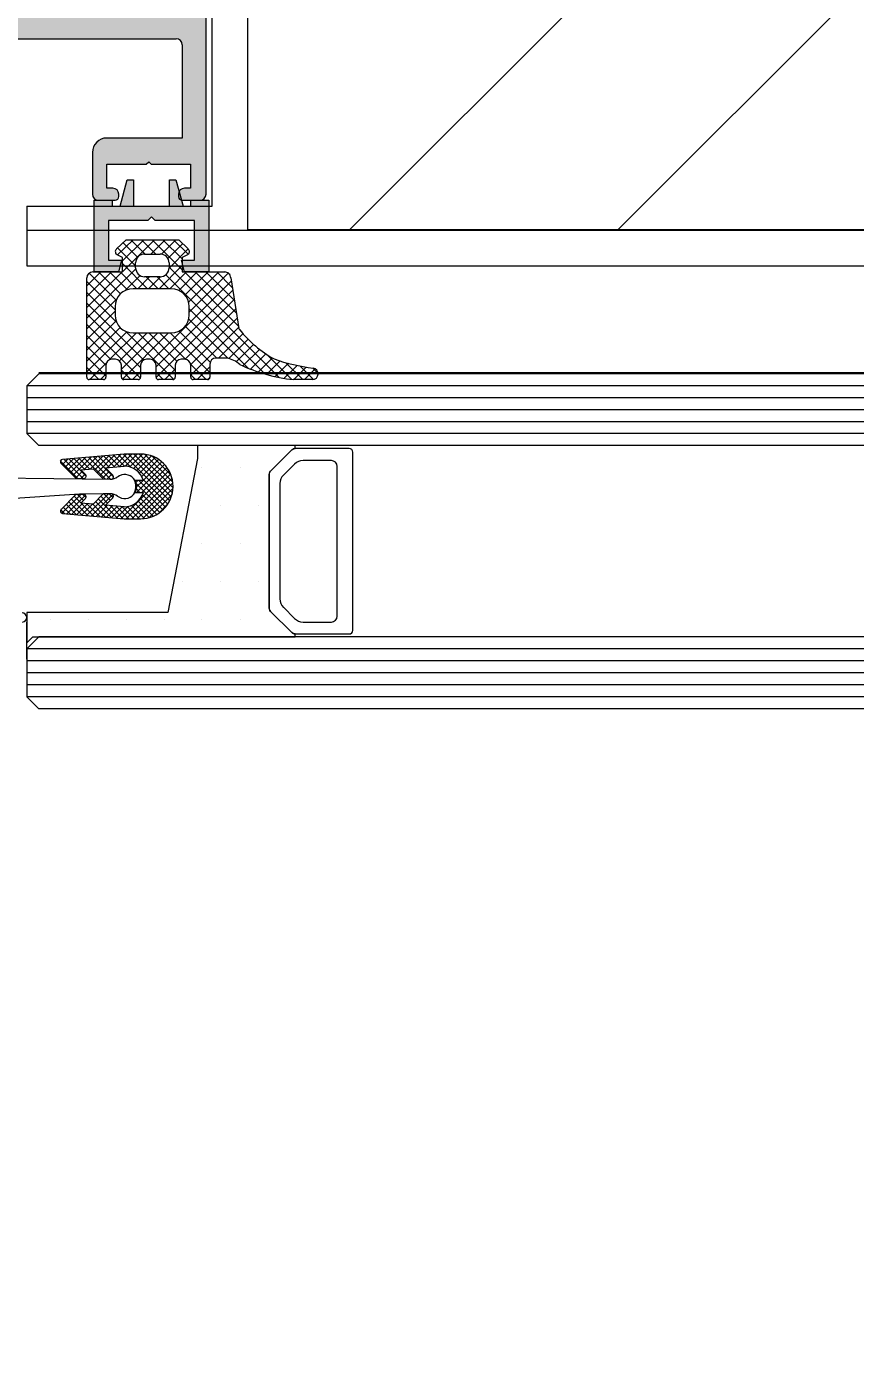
# Model space of a CAD drawing. Extents: x 820 to 5791, y 1495 to 5010.
# Drawn here: x 2733.14 to 2740.07, y 2071.52 to 2082.71 of the extents above; entities that cross this region are included whole.
import ezdxf

# ---------------------------------------------------------------- set-up
doc = ezdxf.new("R2010")
doc.units = 0
doc.header["$LTSCALE"] = 20
doc.layers.get('0').update_dxf_attribs({"linetype": 'CONTINUOUS', "lineweight": 15})
doc.layers.get('DEFPOINTS').update_dxf_attribs({"linetype": 'CONTINUOUS'})
doc.layers.add('_00_TT_PLASTER INTERIOR', color=60, linetype='CONTINUOUS', lineweight=0)
doc.layers.add('ölç', color=63, linetype='CONTINUOUS', lineweight=20)
doc.layers.add('dış ölçü', color=7, linetype='CONTINUOUS', lineweight=20, true_color=0x0d6787)
doc.styles.add('TRS', font='times.ttf', dxfattribs={"width": 0.8})
doc.dimstyles.new('dış ölçü', dxfattribs={"dimtxt": 12, "dimasz": 5, "dimexe": 5, "dimexo": 35, "dimgap": 5, "dimtad": 1, "dimdec": 0, "dimdsep": 46, "dimtxsty": 'TRS', "dimblk": 'DOT', "dimcen": 0, "dimdle": 0.1, "dimclrd": 256, "dimclre": 256, "dimclrt": 73, "dimadec": 0, "dimazin": 0, "dimtfac": 0.3, "dimtdec": 0, "dimtix": 1, "dimtmove": 2, "dimatfit": 3, "dimldrblk": 'DOT', "dimfxl": 1, "dimfxlon": 1, "dimtolj": 1, "dimarcsym": 0})

# ---------------------------------------------------------------- blocks, each defined once
blk = doc.blocks.new('_Dot')
at = {"layer": 'ölç', "color": 0, "lineweight": -2}
blk.add_line((-0.5, 0), (-1, 0), dxfattribs=at)
at = {"layer": 'ölç', "color": 0, "const_width": 0.5}
blk.add_lwpolyline([(-0.25, 0, 1), (0.25, 0, 1)], format="xyb", close=True, dxfattribs=at)
blk = doc.blocks.new('*D175')
at = {"layer": 'DEFPOINTS', "color": 0, "transparency": 16777216}
for p in [(2564.573, 2100.051), (2844.176, 2097.044), (2844.176, 1809.278)]:
    blk.add_point(p, dxfattribs=at)
at = {"layer": 'dış ölçü', "lineweight": -2, "transparency": 16777216}
for p, q in [((2564.573, 1810.278), (2564.573, 1804.278)), ((2844.176, 1810.278), (2844.176, 1804.278)), ((2569.573, 1809.278), (2839.176, 1809.278))]:
    blk.add_line(p, q, dxfattribs=at)
at = {"layer": 'dış ölçü', "lineweight": -2, "transparency": 16777216, "xscale": 5, "yscale": 5, "zscale": 5, "rotation": 180}
blk.add_blockref('_Dot', (2564.573, 1809.278), dxfattribs=at)
at = {"layer": 'dış ölçü', "lineweight": -2, "transparency": 16777216, "xscale": 5, "yscale": 5, "zscale": 5}
blk.add_blockref('_Dot', (2844.176, 1809.278), dxfattribs=at)
at = {"layer": 'dış ölçü', "color": 73, "transparency": 16777216, "insert": (2704.374, 1820.382), "char_height": 12, "attachment_point": 5, "style": 'TRS'}
blk.add_mtext('\\A1;280', dxfattribs=at)
blk = doc.blocks.new('*D180')
at = {"layer": 'DEFPOINTS', "color": 0, "transparency": 16777216}
for p in [(3700.972, 2100.044), (2054.288, 2083.441), (3700.972, 1729.278)]:
    blk.add_point(p, dxfattribs=at)
at = {"layer": 'dış ölçü', "lineweight": -2, "transparency": 16777216}
for p, q in [((2054.288, 1730.278), (2054.288, 1724.278)), ((3700.972, 1730.278), (3700.972, 1724.278)), ((2059.288, 1729.278), (3695.972, 1729.278))]:
    blk.add_line(p, q, dxfattribs=at)
at = {"layer": 'dış ölçü', "lineweight": -2, "transparency": 16777216, "xscale": 5, "yscale": 5, "zscale": 5, "rotation": 180}
blk.add_blockref('_Dot', (2054.288, 1729.278), dxfattribs=at)
at = {"layer": 'dış ölçü', "lineweight": -2, "transparency": 16777216, "xscale": 5, "yscale": 5, "zscale": 5}
blk.add_blockref('_Dot', (3700.972, 1729.278), dxfattribs=at)
at = {"layer": 'dış ölçü', "color": 73, "transparency": 16777216, "insert": (2877.63, 1740.399), "char_height": 12, "attachment_point": 5, "style": 'TRS'}
blk.add_mtext('\\A1;1647', dxfattribs=at)
blk = doc.blocks.new('HGJFG')
h = blk.add_hatch(color=9)
h.dxf.hatch_style = 1
h.paths.add_polyline_path([(-2432.786, -3287.741), (-2432.106, -3287.741), (-2432.106, -3289.111), (-2432.786, -3289.111)], flags=16)
edge = h.paths.add_edge_path()
edge.add_line((-2430.146, -3287.791), (-2430.146, -3288.571))
edge.add_line((-2430.146, -3288.571), (-2430.776, -3288.571))
edge.add_arc((-2430.776, -3288.691), 0.12, 450, 540)
edge.add_line((-2430.896, -3288.691), (-2430.896, -3289.041))
edge.add_arc((-2430.846, -3289.041), 0.05, 540, 630)
edge.add_line((-2430.846, -3289.091), (-2430.706, -3289.091))
edge.add_arc((-2430.706, -3289.061), 0.03, 629.4967, 720)
edge.add_line((-2430.676, -3289.061), (-2430.676, -3289.041))
edge.add_arc((-2430.726, -3289.041), 0.05, 720, 810)
edge.add_line((-2430.726, -3288.991), (-2430.776, -3288.991))
edge.add_line((-2430.776, -3288.991), (-2430.776, -3288.791))
edge.add_line((-2430.776, -3288.791), (-2430.446, -3288.791))
edge.add_line((-2430.446, -3288.791), (-2430.426, -3288.771))
edge.add_line((-2430.426, -3288.771), (-2430.406, -3288.791))
edge.add_line((-2430.406, -3288.791), (-2430.076, -3288.791))
edge.add_line((-2430.076, -3288.791), (-2430.076, -3288.991))
edge.add_line((-2430.076, -3288.991), (-2430.126, -3288.991))
edge.add_arc((-2430.126, -3289.041), 0.05, 450, 540)
edge.add_line((-2430.176, -3289.041), (-2430.176, -3289.061))
edge.add_arc((-2430.146, -3289.061), 0.03, 540, 630)
edge.add_line((-2430.146, -3289.091), (-2429.996, -3289.091))
edge.add_arc((-2429.996, -3289.041), 0.05, 630, 720)
edge.add_line((-2429.946, -3289.041), (-2429.946, -3270.291))
edge.add_arc((-2429.996, -3270.291), 0.05, 360.0013, 449.9987)
edge.add_line((-2429.996, -3270.241), (-2434.896, -3270.241))
edge.add_arc((-2434.896, -3270.291), 0.05, 450.0013, 539.9987)
edge.add_line((-2434.946, -3270.291), (-2434.946, -3289.041))
edge.add_arc((-2434.896, -3289.041), 0.05, 540, 630)
edge.add_line((-2434.896, -3289.091), (-2434.746, -3289.091))
edge.add_arc((-2434.746, -3289.061), 0.03, 630, 720)
edge.add_line((-2434.716, -3289.061), (-2434.716, -3289.041))
edge.add_arc((-2434.766, -3289.041), 0.05, 720, 810)
edge.add_line((-2434.766, -3288.991), (-2434.816, -3288.991))
edge.add_line((-2434.816, -3288.991), (-2434.816, -3288.791))
edge.add_line((-2434.816, -3288.791), (-2434.486, -3288.791))
edge.add_line((-2434.486, -3288.791), (-2434.466, -3288.771))
edge.add_line((-2434.466, -3288.771), (-2434.446, -3288.791))
edge.add_line((-2434.446, -3288.791), (-2434.116, -3288.791))
edge.add_line((-2434.116, -3288.791), (-2434.116, -3288.991))
edge.add_line((-2434.116, -3288.991), (-2434.166, -3288.991))
edge.add_arc((-2434.166, -3289.041), 0.05, 450, 540)
edge.add_line((-2434.216, -3289.041), (-2434.216, -3289.061))
edge.add_arc((-2434.186, -3289.061), 0.03, 540, 630.5033)
edge.add_line((-2434.186, -3289.091), (-2434.046, -3289.091))
edge.add_arc((-2434.046, -3289.041), 0.05, 630, 720)
edge.add_line((-2433.996, -3289.041), (-2433.996, -3288.691))
edge.add_arc((-2434.116, -3288.691), 0.12, 720, 810)
edge.add_line((-2434.116, -3288.571), (-2434.746, -3288.571))
edge.add_line((-2434.746, -3288.571), (-2434.746, -3287.791))
edge.add_arc((-2434.696, -3287.791), 0.05, 450.0013, 539.9987, ccw=False)
edge.add_line((-2434.696, -3287.741), (-2432.956, -3287.741))
edge.add_line((-2432.956, -3287.741), (-2432.956, -3290.706))
edge.add_arc((-2432.906, -3290.706), 0.05, 540, 630)
edge.add_line((-2432.906, -3290.756), (-2432.736, -3290.756))
edge.add_line((-2432.736, -3290.756), (-2432.736, -3290.745))
edge.add_line((-2432.736, -3290.745), (-2432.698, -3290.723))
edge.add_arc((-2432.708, -3290.706), 0.02, 660, 780)
edge.add_line((-2432.698, -3290.688), (-2432.725, -3290.673))
edge.add_arc((-2432.715, -3290.656), 0.02, 480, 600, ccw=False)
edge.add_line((-2432.725, -3290.638), (-2432.698, -3290.623))
edge.add_arc((-2432.708, -3290.606), 0.02, 660, 780)
edge.add_line((-2432.698, -3290.588), (-2432.725, -3290.573))
edge.add_arc((-2432.715, -3290.556), 0.02, 480, 600, ccw=False)
edge.add_line((-2432.725, -3290.538), (-2432.698, -3290.523))
edge.add_arc((-2432.708, -3290.506), 0.02, 660, 780)
edge.add_line((-2432.698, -3290.488), (-2432.725, -3290.473))
edge.add_arc((-2432.715, -3290.456), 0.02, 480, 600, ccw=False)
edge.add_line((-2432.725, -3290.438), (-2432.698, -3290.423))
edge.add_arc((-2432.708, -3290.406), 0.02, 660, 780)
edge.add_line((-2432.698, -3290.388), (-2432.725, -3290.373))
edge.add_arc((-2432.715, -3290.356), 0.02, 480, 600, ccw=False)
edge.add_line((-2432.725, -3290.338), (-2432.698, -3290.323))
edge.add_arc((-2432.708, -3290.306), 0.02, 660, 780)
edge.add_line((-2432.698, -3290.288), (-2432.725, -3290.273))
edge.add_arc((-2432.715, -3290.256), 0.02, 480, 600, ccw=False)
edge.add_line((-2432.725, -3290.238), (-2432.698, -3290.223))
edge.add_arc((-2432.708, -3290.206), 0.02, 660, 780)
edge.add_line((-2432.698, -3290.188), (-2432.725, -3290.173))
edge.add_arc((-2432.715, -3290.156), 0.02, 480, 600, ccw=False)
edge.add_line((-2432.725, -3290.138), (-2432.698, -3290.123))
edge.add_arc((-2432.708, -3290.106), 0.02, 660, 780)
edge.add_line((-2432.698, -3290.088), (-2432.725, -3290.073))
edge.add_arc((-2432.715, -3290.056), 0.02, 480, 600, ccw=False)
edge.add_line((-2432.725, -3290.038), (-2432.698, -3290.023))
edge.add_arc((-2432.708, -3290.006), 0.02, 660, 780)
edge.add_line((-2432.698, -3289.988), (-2432.725, -3289.973))
edge.add_arc((-2432.715, -3289.956), 0.02, 480, 600, ccw=False)
edge.add_line((-2432.725, -3289.938), (-2432.698, -3289.923))
edge.add_arc((-2432.708, -3289.906), 0.02, 660, 780)
edge.add_line((-2432.698, -3289.888), (-2432.725, -3289.873))
edge.add_arc((-2432.715, -3289.856), 0.02, 480, 600, ccw=False)
edge.add_line((-2432.725, -3289.838), (-2432.698, -3289.823))
edge.add_arc((-2432.708, -3289.806), 0.02, 660, 780)
edge.add_line((-2432.698, -3289.788), (-2432.725, -3289.773))
edge.add_arc((-2432.715, -3289.756), 0.02, 480, 600, ccw=False)
edge.add_line((-2432.725, -3289.738), (-2432.698, -3289.723))
edge.add_arc((-2432.708, -3289.706), 0.02, 660, 780)
edge.add_line((-2432.698, -3289.688), (-2432.725, -3289.673))
edge.add_arc((-2432.715, -3289.656), 0.02, 480, 600, ccw=False)
edge.add_line((-2432.725, -3289.638), (-2432.698, -3289.623))
edge.add_arc((-2432.708, -3289.606), 0.02, 660, 780)
edge.add_line((-2432.698, -3289.588), (-2432.725, -3289.573))
edge.add_arc((-2432.715, -3289.556), 0.02, 480, 600, ccw=False)
edge.add_line((-2432.725, -3289.538), (-2432.698, -3289.523))
edge.add_arc((-2432.708, -3289.506), 0.02, 660, 780)
edge.add_line((-2432.698, -3289.488), (-2432.736, -3289.467))
edge.add_line((-2432.736, -3289.467), (-2432.736, -3289.456))
edge.add_arc((-2432.636, -3289.456), 0.1, 450, 540, ccw=False)
edge.add_line((-2432.636, -3289.356), (-2432.256, -3289.356))
edge.add_arc((-2432.256, -3289.456), 0.1, 360, 450, ccw=False)
edge.add_line((-2432.156, -3289.456), (-2432.156, -3289.517))
edge.add_line((-2432.156, -3289.517), (-2432.193, -3289.538))
edge.add_arc((-2432.183, -3289.556), 0.02, 480, 600)
edge.add_line((-2432.193, -3289.573), (-2432.167, -3289.588))
edge.add_arc((-2432.177, -3289.606), 0.02, 300, 420, ccw=False)
edge.add_line((-2432.167, -3289.623), (-2432.193, -3289.638))
edge.add_arc((-2432.183, -3289.656), 0.02, 480, 600)
edge.add_line((-2432.193, -3289.673), (-2432.167, -3289.688))
edge.add_arc((-2432.177, -3289.706), 0.02, 300, 420, ccw=False)
edge.add_line((-2432.167, -3289.723), (-2432.193, -3289.738))
edge.add_arc((-2432.183, -3289.756), 0.02, 480, 600)
edge.add_line((-2432.193, -3289.773), (-2432.167, -3289.788))
edge.add_arc((-2432.177, -3289.806), 0.02, 300, 420, ccw=False)
edge.add_line((-2432.167, -3289.823), (-2432.193, -3289.838))
edge.add_arc((-2432.183, -3289.856), 0.02, 480, 600)
edge.add_line((-2432.193, -3289.873), (-2432.167, -3289.888))
edge.add_arc((-2432.177, -3289.906), 0.02, 300, 420, ccw=False)
edge.add_line((-2432.167, -3289.923), (-2432.193, -3289.938))
edge.add_arc((-2432.183, -3289.956), 0.02, 480, 600)
edge.add_line((-2432.193, -3289.973), (-2432.167, -3289.988))
edge.add_arc((-2432.177, -3290.006), 0.02, 300, 420, ccw=False)
edge.add_line((-2432.167, -3290.023), (-2432.193, -3290.038))
edge.add_arc((-2432.183, -3290.056), 0.02, 480, 600)
edge.add_line((-2432.193, -3290.073), (-2432.167, -3290.088))
edge.add_arc((-2432.177, -3290.106), 0.02, 300, 420, ccw=False)
edge.add_line((-2432.167, -3290.123), (-2432.193, -3290.138))
edge.add_arc((-2432.183, -3290.156), 0.02, 480, 600)
edge.add_line((-2432.193, -3290.173), (-2432.167, -3290.188))
edge.add_arc((-2432.177, -3290.206), 0.02, 300, 420, ccw=False)
edge.add_line((-2432.167, -3290.223), (-2432.193, -3290.238))
edge.add_arc((-2432.183, -3290.256), 0.02, 480, 600)
edge.add_line((-2432.193, -3290.273), (-2432.167, -3290.288))
edge.add_arc((-2432.177, -3290.306), 0.02, 300, 420, ccw=False)
edge.add_line((-2432.167, -3290.323), (-2432.193, -3290.338))
edge.add_arc((-2432.183, -3290.356), 0.02, 480, 600)
edge.add_line((-2432.193, -3290.373), (-2432.167, -3290.388))
edge.add_arc((-2432.177, -3290.406), 0.02, 300, 420, ccw=False)
edge.add_line((-2432.167, -3290.423), (-2432.193, -3290.438))
edge.add_arc((-2432.183, -3290.456), 0.02, 480, 600)
edge.add_line((-2432.193, -3290.473), (-2432.167, -3290.488))
edge.add_arc((-2432.177, -3290.506), 0.02, 300, 420, ccw=False)
edge.add_line((-2432.167, -3290.523), (-2432.193, -3290.538))
edge.add_arc((-2432.183, -3290.556), 0.02, 480, 600)
edge.add_line((-2432.193, -3290.573), (-2432.167, -3290.588))
edge.add_arc((-2432.177, -3290.606), 0.02, 300, 420, ccw=False)
edge.add_line((-2432.167, -3290.623), (-2432.193, -3290.638))
edge.add_arc((-2432.183, -3290.656), 0.02, 480, 600)
edge.add_line((-2432.193, -3290.673), (-2432.156, -3290.695))
edge.add_line((-2432.156, -3290.695), (-2432.156, -3290.756))
edge.add_line((-2432.156, -3290.756), (-2431.986, -3290.756))
edge.add_arc((-2431.986, -3290.706), 0.05, 630, 720)
edge.add_line((-2431.936, -3290.706), (-2431.936, -3287.741))
edge.add_line((-2431.936, -3287.741), (-2430.196, -3287.741))
edge.add_arc((-2430.196, -3287.791), 0.05, 360.0013, 449.9987, ccw=False)
h.paths.add_polyline_path([(-2430.216, -3287.541), (-2434.676, -3287.541), (-2434.676, -3270.741), (-2430.216, -3270.741)], flags=16)
h = blk.add_hatch()
h.set_pattern_fill('ANSI32', color=9, scale=0.5)
h.set_pattern_definition([(45, (-70702.7684, -10000), (-3.36759605, 3.36759605), []), (45, (-70700.5234, -10000), (-3.36759605, 3.36759605), [])])
h.paths.add_polyline_path([(-2429.596, -3270.306), (-2347.799, -3270.306), (-2347.799, -3289.34), (-2429.596, -3289.34)])
blk.add_hatch(color=9).paths.add_polyline_path([(-2430.882, -3289.691), (-2430.882, -3289.091), (-2430.732, -3289.091), (-2430.732, -3289.141), (-2430.665, -3289.141), (-2430.606, -3288.92), (-2430.552, -3288.92), (-2430.552, -3289.141), (-2430.252, -3289.141), (-2430.252, -3288.92), (-2430.198, -3288.92), (-2430.138, -3289.141), (-2430.072, -3289.141), (-2430.072, -3289.091), (-2429.922, -3289.091), (-2429.922, -3289.691), (-2430.125, -3289.691), (-2430.152, -3289.591), (-2430.042, -3289.591), (-2430.042, -3289.261), (-2430.372, -3289.261), (-2430.402, -3289.231), (-2430.432, -3289.261), (-2430.762, -3289.261), (-2430.762, -3289.591), (-2430.652, -3289.591), (-2430.678, -3289.691)])
at = {"color": 9}
for p, q in [((-2429.946, -3289.041), (-2429.946, -3270.291)), ((-2429.896, -3289.141), (-2429.896, -3270.306)), ((-2431.936, -3287.741), (-2430.196, -3287.741)), ((-2430.146, -3287.791), (-2430.146, -3288.571)), ((-2430.146, -3288.571), (-2430.776, -3288.571)), ((-2430.896, -3288.691), (-2430.896, -3289.041)), ((-2430.776, -3288.991), (-2430.776, -3288.791)), ((-2430.776, -3288.791), (-2430.446, -3288.791)), ((-2430.446, -3288.791), (-2430.426, -3288.771)), ((-2430.426, -3288.771), (-2430.406, -3288.791)), ((-2430.406, -3288.791), (-2430.076, -3288.791)), ((-2430.076, -3288.791), (-2430.076, -3288.991)), ((-2430.665, -3289.141), (-2430.606, -3288.92)), ((-2430.606, -3288.92), (-2430.552, -3288.92)), ((-2430.552, -3288.92), (-2430.552, -3289.141)), ((-2430.252, -3289.141), (-2430.252, -3288.92)), ((-2430.252, -3288.92), (-2430.198, -3288.92)), ((-2430.198, -3288.92), (-2430.138, -3289.141)), ((-2430.882, -3289.691), (-2430.882, -3289.091)), ((-2430.882, -3289.091), (-2430.732, -3289.091)), ((-2430.846, -3289.091), (-2430.706, -3289.091)), ((-2430.726, -3288.991), (-2430.776, -3288.991)), ((-2430.732, -3289.091), (-2430.732, -3289.141)), ((-2430.676, -3289.061), (-2430.676, -3289.041)), ((-2430.176, -3289.041), (-2430.176, -3289.061)), ((-2430.146, -3289.091), (-2429.996, -3289.091)), ((-2430.076, -3288.991), (-2430.126, -3288.991)), ((-2430.072, -3289.141), (-2430.072, -3289.091)), ((-2430.072, -3289.091), (-2429.922, -3289.091)), ((-2429.922, -3289.091), (-2429.922, -3289.691)), ((-2431.446, -3289.141), (-2429.896, -3289.141)), ((-2431.446, -3289.141), (-2431.446, -3289.641)), ((-2430.732, -3289.141), (-2430.665, -3289.141)), ((-2430.552, -3289.141), (-2430.252, -3289.141)), ((-2430.138, -3289.141), (-2430.072, -3289.141)), ((-2430.432, -3289.261), (-2430.762, -3289.261)), ((-2430.762, -3289.261), (-2430.762, -3289.591)), ((-2430.402, -3289.231), (-2430.432, -3289.261)), ((-2430.372, -3289.261), (-2430.402, -3289.231)), ((-2430.042, -3289.261), (-2430.372, -3289.261)), ((-2430.042, -3289.591), (-2430.042, -3289.261)), ((-2430.696, -3289.499), (-2430.615, -3289.421)), ((-2430.557, -3289.421), (-2430.686, -3289.549)), ((-2430.378, -3289.421), (-2430.645, -3289.689)), ((-2430.467, -3289.421), (-2430.645, -3289.599)), ((-2430.615, -3289.421), (-2430.175, -3289.421)), ((-2430.576, -3289.421), (-2430.456, -3289.541)), ((-2430.486, -3289.421), (-2430.366, -3289.541)), ((-2430.288, -3289.421), (-2430.408, -3289.541)), ((-2430.397, -3289.421), (-2430.145, -3289.672)), ((-2430.198, -3289.421), (-2430.319, -3289.542)), ((-2430.307, -3289.421), (-2430.145, -3289.582)), ((-2430.217, -3289.421), (-2430.095, -3289.543)), ((-2430.175, -3289.421), (-2430.095, -3289.499)), ((-2430.687, -3289.49), (-2430.535, -3289.641)), ((-2430.641, -3289.446), (-2430.519, -3289.568)), ((-2430.46, -3289.541), (-2430.33, -3289.541)), ((-2430.141, -3289.454), (-2430.266, -3289.578)), ((-2430.096, -3289.498), (-2430.255, -3289.658)), ((-2431.446, -3289.641), (-2416.884, -3289.641)), ((-2430.762, -3289.591), (-2430.652, -3289.591)), ((-2430.645, -3289.571), (-2430.69, -3289.547)), ((-2430.652, -3289.591), (-2430.678, -3289.691)), ((-2430.645, -3289.691), (-2430.645, -3289.571)), ((-2430.645, -3289.621), (-2430.436, -3289.831)), ((-2430.535, -3289.656), (-2430.535, -3289.616)), ((-2430.145, -3289.638), (-2430.339, -3289.831)), ((-2430.255, -3289.616), (-2430.255, -3289.656)), ((-2430.255, -3289.652), (-2429.334, -3290.573)), ((-2430.125, -3289.691), (-2430.152, -3289.591)), ((-2430.152, -3289.591), (-2430.042, -3289.591)), ((-2430.101, -3289.547), (-2430.145, -3289.571)), ((-2430.145, -3289.571), (-2430.145, -3289.691)), ((-2430.535, -3289.667), (-2430.944, -3290.077)), ((-2430.648, -3289.691), (-2430.944, -3289.987)), ((-2430.737, -3289.691), (-2430.944, -3289.897)), ((-2430.827, -3289.691), (-2430.944, -3289.807)), ((-2430.944, -3290.571), (-2430.944, -3289.741)), ((-2430.924, -3289.701), (-2430.698, -3289.928)), ((-2430.894, -3289.691), (-2430.645, -3289.691)), ((-2430.678, -3289.691), (-2430.882, -3289.691)), ((-2430.845, -3289.691), (-2430.662, -3289.874)), ((-2430.755, -3289.691), (-2430.607, -3289.839)), ((-2430.665, -3289.691), (-2430.525, -3289.831)), ((-2430.498, -3289.721), (-2430.623, -3289.846)), ((-2430.418, -3289.731), (-2430.518, -3289.831)), ((-2430.33, -3289.731), (-2430.46, -3289.731)), ((-2430.446, -3289.731), (-2430.346, -3289.831)), ((-2430.328, -3289.731), (-2430.428, -3289.831)), ((-2429.736, -3289.767), (-2430.394, -3290.425)), ((-2430.356, -3289.731), (-2430.256, -3289.831)), ((-2430.283, -3289.714), (-2429.453, -3290.544)), ((-2430.109, -3289.691), (-2430.249, -3289.831)), ((-2430.019, -3289.691), (-2430.173, -3289.845)), ((-2430.145, -3289.691), (-2429.79, -3289.691)), ((-2430.127, -3289.691), (-2429.675, -3290.143)), ((-2429.922, -3289.691), (-2430.125, -3289.691)), ((-2429.929, -3289.691), (-2430.123, -3289.884)), ((-2429.839, -3289.691), (-2430.092, -3289.943)), ((-2429.76, -3289.701), (-2430.087, -3290.028)), ((-2430.037, -3289.691), (-2429.692, -3290.035)), ((-2429.947, -3289.691), (-2429.71, -3289.928)), ((-2429.857, -3289.691), (-2429.727, -3289.821)), ((-2429.74, -3289.741), (-2429.671, -3290.163)), ((-2430.944, -3289.772), (-2430.707, -3290.008)), ((-2430.944, -3289.862), (-2430.695, -3290.11)), ((-2430.237, -3289.831), (-2430.557, -3289.831)), ((-2429.723, -3289.844), (-2430.364, -3290.484)), ((-2430.692, -3289.915), (-2430.944, -3290.166)), ((-2430.944, -3289.951), (-2430.468, -3290.427)), ((-2430.707, -3289.981), (-2430.707, -3290.051)), ((-2429.711, -3289.921), (-2430.363, -3290.574)), ((-2430.087, -3290.051), (-2430.087, -3289.981)), ((-2430.707, -3290.02), (-2430.944, -3290.256)), ((-2430.944, -3290.041), (-2430.494, -3290.491)), ((-2430.699, -3290.101), (-2430.944, -3290.346)), ((-2429.698, -3289.999), (-2430.12, -3290.421)), ((-2430.091, -3290.085), (-2429.764, -3290.412)), ((-2430.087, -3289.999), (-2429.59, -3290.497)), ((-2429.686, -3290.076), (-2430.074, -3290.464)), ((-2430.944, -3290.131), (-2430.495, -3290.579)), ((-2430.664, -3290.156), (-2430.944, -3290.436)), ((-2430.609, -3290.191), (-2430.944, -3290.526)), ((-2430.529, -3290.201), (-2430.753, -3290.424)), ((-2430.439, -3290.201), (-2430.671, -3290.433)), ((-2430.349, -3290.201), (-2430.654, -3290.505)), ((-2430.259, -3290.201), (-2430.646, -3290.587)), ((-2430.617, -3290.188), (-2430.216, -3290.589)), ((-2430.557, -3290.201), (-2430.237, -3290.201)), ((-2430.515, -3290.201), (-2430.204, -3290.512)), ((-2430.425, -3290.201), (-2430.19, -3290.436)), ((-2430.335, -3290.201), (-2430.114, -3290.422)), ((-2430.245, -3290.201), (-2429.914, -3290.532)), ((-2430.171, -3290.185), (-2429.911, -3290.445)), ((-2430.121, -3290.145), (-2429.856, -3290.411)), ((-2429.673, -3290.153), (-2430.074, -3290.554)), ((-2429.638, -3290.208), (-2429.841, -3290.411)), ((-2430.944, -3290.221), (-2430.743, -3290.422)), ((-2430.944, -3290.311), (-2430.784, -3290.471)), ((-2429.594, -3290.254), (-2429.755, -3290.415)), ((-2429.548, -3290.298), (-2429.693, -3290.442)), ((-2430.944, -3290.4), (-2430.784, -3290.56)), ((-2430.704, -3290.421), (-2430.734, -3290.421)), ((-2430.414, -3290.421), (-2430.444, -3290.421)), ((-2430.124, -3290.421), (-2430.154, -3290.421)), ((-2429.771, -3290.411), (-2429.864, -3290.411)), ((-2429.499, -3290.338), (-2429.637, -3290.477)), ((-2429.447, -3290.376), (-2429.574, -3290.503)), ((-2429.392, -3290.411), (-2429.508, -3290.527)), ((-2429.327, -3290.435), (-2429.439, -3290.548)), ((-2429.431, -3290.387), (-2429.228, -3290.589)), ((-2431.346, -3290.543), (-2431.446, -3290.643)), ((-2416.884, -3290.543), (-2431.346, -3290.543)), ((-2430.944, -3290.49), (-2430.843, -3290.591)), ((-2430.78, -3290.452), (-2430.919, -3290.591)), ((-2430.784, -3290.545), (-2430.829, -3290.591)), ((-2430.784, -3290.471), (-2430.784, -3290.571)), ((-2430.654, -3290.571), (-2430.654, -3290.471)), ((-2430.654, -3290.511), (-2430.574, -3290.591)), ((-2430.494, -3290.525), (-2430.56, -3290.591)), ((-2430.494, -3290.471), (-2430.494, -3290.571)), ((-2430.364, -3290.571), (-2430.364, -3290.471)), ((-2430.364, -3290.531), (-2430.304, -3290.591)), ((-2430.204, -3290.504), (-2430.29, -3290.591)), ((-2430.204, -3290.471), (-2430.204, -3290.571)), ((-2430.075, -3290.461), (-2429.945, -3290.591)), ((-2430.074, -3290.571), (-2430.074, -3290.471)), ((-2430.074, -3290.552), (-2430.035, -3290.591)), ((-2429.914, -3290.483), (-2430.021, -3290.591)), ((-2429.914, -3290.461), (-2429.914, -3290.571)), ((-2429.257, -3290.455), (-2429.367, -3290.566)), ((-2429.184, -3290.473), (-2429.292, -3290.58)), ((-2429.278, -3290.45), (-2429.137, -3290.591)), ((-2429.109, -3290.487), (-2429.213, -3290.591)), ((-2429.16, -3290.478), (-2429.048, -3290.59)), ((-2429.033, -3290.501), (-2429.123, -3290.591)), ((-2429.052, -3290.496), (-2429.008, -3290.54)), ((-2431.446, -3290.643), (-2431.446, -3291.043)), ((-2416.884, -3290.643), (-2431.446, -3290.643)), ((-2430.804, -3290.591), (-2430.924, -3290.591)), ((-2430.514, -3290.591), (-2430.634, -3290.591)), ((-2430.224, -3290.591), (-2430.344, -3290.591)), ((-2429.934, -3290.591), (-2430.054, -3290.591)), ((-2429.914, -3290.573), (-2429.931, -3290.59)), ((-2429.056, -3290.591), (-2429.216, -3290.591)), ((-2416.884, -3290.743), (-2431.446, -3290.743)), ((-2416.884, -3290.843), (-2431.446, -3290.843)), ((-2416.884, -3290.943), (-2431.446, -3290.943)), ((-2431.446, -3291.043), (-2431.346, -3291.143)), ((-2416.884, -3291.043), (-2431.446, -3291.043)), ((-2416.884, -3291.143), (-2431.346, -3291.143)), ((-2430.632, -3291.214), (-2431.146, -3291.259)), ((-2430.858, -3291.37), (-2430.708, -3291.221)), ((-2430.769, -3291.326), (-2430.659, -3291.217)), ((-2430.629, -3291.314), (-2430.721, -3291.222)), ((-2430.719, -3291.322), (-2430.612, -3291.214)), ((-2430.574, -3291.324), (-2430.68, -3291.218)), ((-2430.67, -3291.318), (-2430.567, -3291.214)), ((-2430.25, -3291.604), (-2430.639, -3291.215)), ((-2430.492, -3291.214), (-2430.632, -3291.214)), ((-2430.622, -3291.315), (-2430.522, -3291.214)), ((-2430.237, -3291.572), (-2430.594, -3291.214)), ((-2430.584, -3291.321), (-2430.477, -3291.215)), ((-2430.552, -3291.334), (-2430.438, -3291.22)), ((-2430.227, -3291.537), (-2430.55, -3291.214)), ((-2430.222, -3291.497), (-2430.505, -3291.214)), ((-2430.224, -3291.45), (-2430.458, -3291.216)), ((-2430.017, -3291.143), (-2430.018, -3291.251)), ((-2429.201, -3291.143), (-2430.017, -3291.143)), ((-2429.406, -3291.356), (-2429.229, -3291.179)), ((-2429.229, -3291.179), (-2429.221, -3291.173)), ((-2429.221, -3291.173), (-2429.212, -3291.169)), ((-2429.212, -3291.169), (-2429.201, -3291.168)), ((-2429.201, -3291.168), (-2429.201, -3291.143)), ((-2431.021, -3291.416), (-2431.164, -3291.273)), ((-2431.163, -3291.272), (-2431.152, -3291.26)), ((-2431.159, -3291.293), (-2431.036, -3291.416)), ((-2431.149, -3291.303), (-2431.102, -3291.255)), ((-2430.975, -3291.418), (-2431.134, -3291.258)), ((-2431.127, -3291.325), (-2431.052, -3291.251)), ((-2431.104, -3291.348), (-2431.003, -3291.247)), ((-2430.949, -3291.398), (-2431.093, -3291.254)), ((-2431.082, -3291.37), (-2430.954, -3291.242)), ((-2431.059, -3291.392), (-2430.905, -3291.238)), ((-2430.96, -3291.343), (-2431.052, -3291.251)), ((-2430.919, -3291.339), (-2431.011, -3291.247)), ((-2430.993, -3291.346), (-2430.891, -3291.337)), ((-2430.791, -3291.422), (-2430.969, -3291.244)), ((-2430.965, -3291.343), (-2430.856, -3291.234)), ((-2430.745, -3291.423), (-2430.928, -3291.24)), ((-2430.916, -3291.339), (-2430.807, -3291.229)), ((-2430.891, -3291.337), (-2430.806, -3291.422)), ((-2430.72, -3291.403), (-2430.887, -3291.236)), ((-2430.88, -3291.348), (-2430.757, -3291.225)), ((-2430.753, -3291.325), (-2430.845, -3291.233)), ((-2430.835, -3291.393), (-2430.779, -3291.336)), ((-2430.712, -3291.321), (-2430.804, -3291.229)), ((-2430.787, -3291.328), (-2430.632, -3291.314)), ((-2430.726, -3291.389), (-2430.787, -3291.328)), ((-2430.671, -3291.318), (-2430.763, -3291.226)), ((-2430.528, -3291.534), (-2430.294, -3291.301)), ((-2430.525, -3291.352), (-2430.402, -3291.229)), ((-2430.502, -3291.374), (-2430.371, -3291.243)), ((-2430.484, -3291.401), (-2430.343, -3291.259)), ((-2430.483, -3291.534), (-2430.274, -3291.325)), ((-2430.47, -3291.432), (-2430.317, -3291.279)), ((-2430.239, -3291.39), (-2430.398, -3291.231)), ((-2430.018, -3291.251), (-2430.266, -3292.538)), ((-2429.98, -3291.324), (-2429.98, -3291.324)), ((-2429.662, -3291.324), (-2429.662, -3291.324)), ((-2431.703, -3291.411), (-2430.748, -3291.424)), ((-2431.037, -3291.415), (-2430.98, -3291.358)), ((-2431.036, -3291.416), (-2430.97, -3291.418)), ((-2430.994, -3291.417), (-2430.958, -3291.381)), ((-2430.955, -3291.384), (-2430.993, -3291.346)), ((-2430.813, -3291.415), (-2430.756, -3291.359)), ((-2430.806, -3291.422), (-2430.74, -3291.424)), ((-2430.775, -3291.423), (-2430.734, -3291.381)), ((-2430.656, -3291.752), (-2430.256, -3291.353)), ((-2430.613, -3291.754), (-2430.242, -3291.383)), ((-2430.568, -3291.754), (-2430.231, -3291.417)), ((-2430.469, -3291.434), (-2430.545, -3291.434)), ((-2430.537, -3291.454), (-2430.517, -3291.434)), ((-2430.532, -3291.494), (-2430.473, -3291.434)), ((-2430.285, -3291.658), (-2430.509, -3291.434)), ((-2430.266, -3291.632), (-2430.472, -3291.426)), ((-2429.418, -3291.384), (-2429.416, -3291.374)), ((-2429.418, -3292.501), (-2429.418, -3291.384)), ((-2429.416, -3291.374), (-2429.412, -3291.364)), ((-2429.412, -3291.364), (-2429.406, -3291.356)), ((-2431.004, -3291.549), (-2431.629, -3291.592)), ((-2431.036, -3291.553), (-2431.159, -3291.676)), ((-2431.151, -3291.709), (-2430.994, -3291.551)), ((-2431.11, -3291.713), (-2430.955, -3291.557)), ((-2430.97, -3291.551), (-2431.036, -3291.553)), ((-2430.971, -3291.601), (-2431.02, -3291.552)), ((-2430.747, -3291.546), (-2430.996, -3291.549)), ((-2430.95, -3291.577), (-2430.976, -3291.551)), ((-2430.945, -3291.727), (-2430.763, -3291.546)), ((-2430.904, -3291.731), (-2430.725, -3291.552)), ((-2430.806, -3291.547), (-2430.891, -3291.632)), ((-2430.74, -3291.545), (-2430.806, -3291.547)), ((-2430.747, -3291.6), (-2430.801, -3291.547)), ((-2430.725, -3291.578), (-2430.757, -3291.545)), ((-2430.544, -3291.534), (-2430.545, -3291.533)), ((-2430.545, -3291.534), (-2430.469, -3291.534)), ((-2430.307, -3291.681), (-2430.538, -3291.451)), ((-2430.499, -3291.534), (-2430.533, -3291.5)), ((-2430.523, -3291.754), (-2430.224, -3291.455)), ((-2430.478, -3291.754), (-2430.222, -3291.498)), ((-2430.332, -3291.702), (-2430.478, -3291.556)), ((-2430.425, -3291.746), (-2430.23, -3291.551)), ((-2431.081, -3291.715), (-2431.14, -3291.657)), ((-2431.032, -3291.719), (-2431.117, -3291.634)), ((-2430.983, -3291.724), (-2431.095, -3291.612)), ((-2430.934, -3291.728), (-2431.073, -3291.589)), ((-2431.069, -3291.716), (-2430.977, -3291.624)), ((-2430.885, -3291.732), (-2431.05, -3291.567)), ((-2431.028, -3291.72), (-2430.936, -3291.628)), ((-2430.993, -3291.623), (-2430.955, -3291.585)), ((-2430.891, -3291.632), (-2430.993, -3291.623)), ((-2430.986, -3291.723), (-2430.894, -3291.631)), ((-2430.835, -3291.737), (-2430.945, -3291.627)), ((-2430.786, -3291.741), (-2430.896, -3291.631)), ((-2430.737, -3291.745), (-2430.871, -3291.611)), ((-2430.862, -3291.734), (-2430.77, -3291.642)), ((-2430.688, -3291.749), (-2430.849, -3291.589)), ((-2430.77, -3291.623), (-2430.826, -3291.566)), ((-2430.821, -3291.738), (-2430.729, -3291.646)), ((-2430.787, -3291.641), (-2430.726, -3291.579)), ((-2430.632, -3291.654), (-2430.787, -3291.641)), ((-2430.78, -3291.741), (-2430.688, -3291.649)), ((-2430.639, -3291.754), (-2430.748, -3291.644)), ((-2430.738, -3291.745), (-2430.646, -3291.653)), ((-2430.593, -3291.754), (-2430.699, -3291.648)), ((-2430.697, -3291.749), (-2430.6, -3291.651)), ((-2430.548, -3291.754), (-2430.65, -3291.653)), ((-2430.503, -3291.754), (-2430.605, -3291.652)), ((-2430.46, -3291.752), (-2430.57, -3291.643)), ((-2430.423, -3291.745), (-2430.54, -3291.628)), ((-2430.389, -3291.734), (-2430.515, -3291.608)), ((-2430.359, -3291.719), (-2430.494, -3291.584)), ((-2430.345, -3291.711), (-2430.266, -3291.631)), ((-2429.821, -3291.642), (-2429.821, -3291.642)), ((-2429.504, -3291.642), (-2429.504, -3291.642)), ((-2431.13, -3291.711), (-2431.162, -3291.68)), ((-2431.146, -3291.71), (-2430.632, -3291.754)), ((-2430.632, -3291.754), (-2430.492, -3291.754)), ((-2429.98, -3291.959), (-2429.98, -3291.959)), ((-2429.662, -3291.959), (-2429.662, -3291.959)), ((-2430.139, -3292.277), (-2430.139, -3292.277)), ((-2429.821, -3292.277), (-2429.821, -3292.277)), ((-2429.504, -3292.277), (-2429.504, -3292.277)), ((-2430.266, -3292.538), (-2431.446, -3292.538)), ((-2431.446, -3292.538), (-2431.446, -3292.793)), ((-2429.416, -3292.511), (-2429.418, -3292.501)), ((-2429.412, -3292.521), (-2429.416, -3292.511)), ((-2429.406, -3292.529), (-2429.412, -3292.521)), ((-2429.229, -3292.706), (-2429.406, -3292.529)), ((-2431.447, -3292.619), (-2431.446, -3293.243)), ((-2431.25, -3292.594), (-2431.25, -3292.594)), ((-2430.932, -3292.594), (-2430.932, -3292.594)), ((-2430.615, -3292.594), (-2430.615, -3292.594)), ((-2430.297, -3292.594), (-2430.297, -3292.594)), ((-2429.98, -3292.594), (-2429.98, -3292.594)), ((-2429.662, -3292.594), (-2429.662, -3292.594)), ((-2429.345, -3292.594), (-2429.345, -3292.594)), ((-2431.346, -3292.743), (-2431.446, -3292.843)), ((-2431.446, -3292.793), (-2431.396, -3292.743)), ((-2431.396, -3292.743), (-2429.201, -3292.743)), ((-2416.884, -3292.743), (-2431.346, -3292.743)), ((-2429.221, -3292.712), (-2429.229, -3292.706)), ((-2429.212, -3292.716), (-2429.221, -3292.712)), ((-2429.201, -3292.718), (-2429.212, -3292.716)), ((-2429.201, -3292.743), (-2429.201, -3292.718)), ((-2416.884, -3292.843), (-2431.446, -3292.843)), ((-2431.446, -3292.843), (-2431.446, -3293.243)), ((-2416.884, -3292.943), (-2431.446, -3292.943)), ((-2416.884, -3293.043), (-2431.446, -3293.043)), ((-2416.884, -3293.143), (-2431.446, -3293.143)), ((-2431.446, -3293.243), (-2431.346, -3293.343)), ((-2416.884, -3293.243), (-2431.446, -3293.243)), ((-2416.884, -3293.343), (-2431.346, -3293.343))]:
    blk.add_line(p, q, dxfattribs=at)
at = {"color": 9, "ltscale": 10}
for p, q in [((-2431.446, -3289.341), (-2416.884, -3289.341)), ((-2429.229, -3291.179), (-2429.406, -3291.356)), ((-2428.748, -3291.168), (-2429.201, -3291.168)), ((-2428.718, -3292.688), (-2428.718, -3291.198)), ((-2429.206, -3291.297), (-2429.298, -3291.39)), ((-2428.898, -3291.268), (-2429.135, -3291.268)), ((-2428.848, -3292.568), (-2428.848, -3291.318)), ((-2429.418, -3291.384), (-2429.418, -3292.501)), ((-2429.328, -3291.46), (-2429.328, -3292.425)), ((-2429.406, -3292.529), (-2429.229, -3292.706)), ((-2429.298, -3292.495), (-2429.206, -3292.588)), ((-2429.135, -3292.618), (-2428.898, -3292.618)), ((-2429.201, -3292.718), (-2428.748, -3292.718))]:
    blk.add_line(p, q, dxfattribs=at)
at = {"color": 9, "ltscale": 2}
blk.add_line((-2431.346, -3290.533), (-2416.884, -3290.533), dxfattribs=at)
at = {"color": 9, "ltscale": 0.5}
blk.add_lwpolyline([(-2429.596, -3270.306), (-2347.799, -3270.306), (-2347.799, -3289.34), (-2429.596, -3289.34)], close=True, dxfattribs=at)
at = {"color": 9}
for centre, radius, start, end in [((-2430.196, -3287.791), 0.05, 0.0013, 89.9987), ((-2430.776, -3288.691), 0.12, 90, 180), ((-2430.846, -3289.041), 0.05, 180, 270), ((-2430.726, -3289.041), 0.05, 0, 90), ((-2430.706, -3289.061), 0.03, 269.4967, 0), ((-2430.126, -3289.041), 0.05, 90, 180), ((-2430.146, -3289.061), 0.03, 180, 270), ((-2429.996, -3289.041), 0.05, 270, 360), ((-2430.675, -3289.521), 0.03, 134.1294, 241.9275), ((-2430.46, -3289.616), 0.075, 90, 180), ((-2430.33, -3289.616), 0.075, 0, 90), ((-2430.115, -3289.521), 0.03, 298.0725, 45.8706), ((-2430.46, -3289.656), 0.075, 180, 270), ((-2430.33, -3289.656), 0.075, 270, 360), ((-2430.894, -3289.741), 0.05, 90, 180), ((-2429.79, -3289.741), 0.05, 0.0037, 90.0078), ((-2430.557, -3289.981), 0.15, 90, 180), ((-2430.237, -3289.981), 0.15, 0, 90), ((-2430.557, -3290.051), 0.15, 180, 270), ((-2430.237, -3290.051), 0.15, 270, 0), ((-2429.651, -3290.16), 0.02, 188.8873, 223.2322), ((-2428.89, -3289.552), 0.994, 218.6983, 240.6339), ((-2430.734, -3290.471), 0.05, 90, 180), ((-2430.704, -3290.471), 0.05, 0, 90), ((-2430.444, -3290.471), 0.05, 90, 180), ((-2430.414, -3290.471), 0.05, 0, 90), ((-2430.154, -3290.471), 0.05, 90, 180), ((-2430.124, -3290.471), 0.05, 0, 90), ((-2429.864, -3290.461), 0.05, 90, 180), ((-2429.82, -3290.643), 0.237, 48.6673, 78.1814), ((-2428.831, -3288.832), 1.678, 251.0029, 262.4889), ((-2429.067, -3289.203), 1.396, 244.6949, 263.8697), ((-2429.056, -3290.543), 0.0476, 270, 82.8134), ((-2429.037, -3290.392), 0.105, 262.4889, 263.0971), ((-2430.924, -3290.571), 0.02, 180.0011, 269.9989), ((-2430.804, -3290.571), 0.02, 270.0011, 359.9989), ((-2430.634, -3290.571), 0.02, 180.0011, 269.9989), ((-2430.514, -3290.571), 0.02, 270.0011, 359.9989), ((-2430.344, -3290.571), 0.02, 180.0011, 269.9989), ((-2430.224, -3290.571), 0.02, 270.0011, 359.9989), ((-2430.054, -3290.571), 0.02, 180.0011, 269.9989), ((-2429.934, -3290.571), 0.02, 270.0011, 359.9989), ((-2430.492, -3291.484), 0.27, 270, 90), ((-2431.145, -3291.279), 0.02, 94.9686, 225), ((-2430.632, -3291.484), 0.17, 17.0947, 90), ((-2430.969, -3291.398), 0.02, 268.5403, 45), ((-2430.745, -3291.324), 0.1, 268.5403, 306.3827), ((-2430.74, -3291.404), 0.02, 268.5403, 45), ((-2430.626, -3291.485), 0.1, 233.5859, 126.3827), ((-2430.632, -3291.484), 0.1, 329.9828, 29.9809), ((-2430.994, -3291.699), 0.15, 90.6241, 93.9567), ((-2430.969, -3291.571), 0.02, 315, 91.4597), ((-2430.745, -3291.646), 0.1, 53.5859, 91.366), ((-2430.74, -3291.565), 0.02, 315, 91.4597), ((-2430.632, -3291.484), 0.17, 270, 342.9053), ((-2431.145, -3291.69), 0.02, 135, 265.0314), ((-2431.486, -3292.58), 0.04, 277.0536, 87.9626)]:
    blk.add_arc(centre, radius, start, end, dxfattribs=at)
at = {"color": 9, "ltscale": 10}
for centre, radius, start, end in [((-2429.201, -3291.208), 0.04, 90, 135), ((-2428.748, -3291.198), 0.03, 360, 90), ((-2429.135, -3291.368), 0.1, 90, 135), ((-2428.898, -3291.318), 0.05, 0, 90), ((-2429.378, -3291.384), 0.04, 135, 180), ((-2429.228, -3291.46), 0.1, 135, 180), ((-2429.228, -3292.425), 0.1, 180, 225), ((-2429.378, -3292.501), 0.04, 180, 225), ((-2428.898, -3292.568), 0.05, 270, 0), ((-2429.135, -3292.518), 0.1, 225, 270), ((-2429.201, -3292.678), 0.04, 225, 270), ((-2428.748, -3292.688), 0.03, 270, 0)]:
    blk.add_arc(centre, radius, start, end, dxfattribs=at)

msp = doc.modelspace()

# ---------------------------------------------------------------- block references
at = {"layer": '_00_TT_PLASTER INTERIOR'}
msp.add_blockref('HGJFG', (5164.587, 5370.35), dxfattribs=at)

# ---------------------------------------------------------------- dimensions: what is measured, and where the dimension line sits
at = {"layer": 'dış ölçü'}
for base, p1, p2, picture, middle in [((3700.972, 1729.278), (2054.288, 2083.441), (3700.972, 2100.044), '*D180', (2877.63, 1740.399)), ((2844.176, 1809.278), (2564.573, 2100.051), (2844.176, 2097.044), '*D175', (2704.374, 1820.382))]:
    dim = msp.add_linear_dim(base=base, p1=p1, p2=p2, dimstyle='dış ölçü', dxfattribs=at)
    dim.commit()
    dim.dimension.update_dxf_attribs({"geometry": picture, "text_midpoint": middle})

doc.saveas('drawing.dxf')
